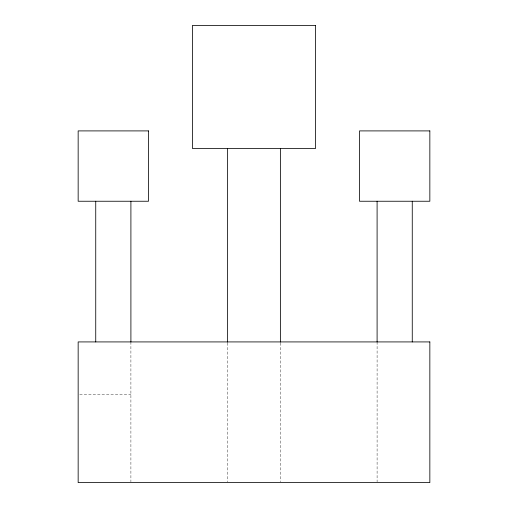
<?xml version="1.0" encoding="UTF-8"?>
<svg xmlns="http://www.w3.org/2000/svg" width="508" height="508" viewBox="0 0 508 508"><rect width="100%" height="100%" fill="white"/><g stroke="black" fill="none" stroke-linecap="round" stroke-linejoin="round"><path stroke-width="0.38" stroke-dasharray="2.54 1.91" d="M79.731 394.678L130.905 394.678M377.095 341.922L377.095 481.813M280.378 342.925L280.378 481.806M227.622 342.925L227.622 481.806M130.905 341.922L130.905 481.813"/><path stroke-width="0.76" d="M412.261 201.244L412.261 341.922M377.095 201.244L377.095 341.922M280.378 148.495L280.378 342.132M227.622 148.495L227.622 342.132M130.905 201.244L130.905 341.922M95.739 201.244L95.739 341.922M315.544 25.4L192.456 25.4L192.456 148.495L315.544 148.495L315.544 25.4M148.495 130.905L78.156 130.905L78.156 201.244L148.495 201.244L148.495 130.905M429.844 130.905L359.505 130.905L359.505 201.244L429.844 201.244L429.844 130.905M429.844 341.922L78.156 341.922L78.156 482.6L429.844 482.6L429.844 341.922"/></g></svg>
